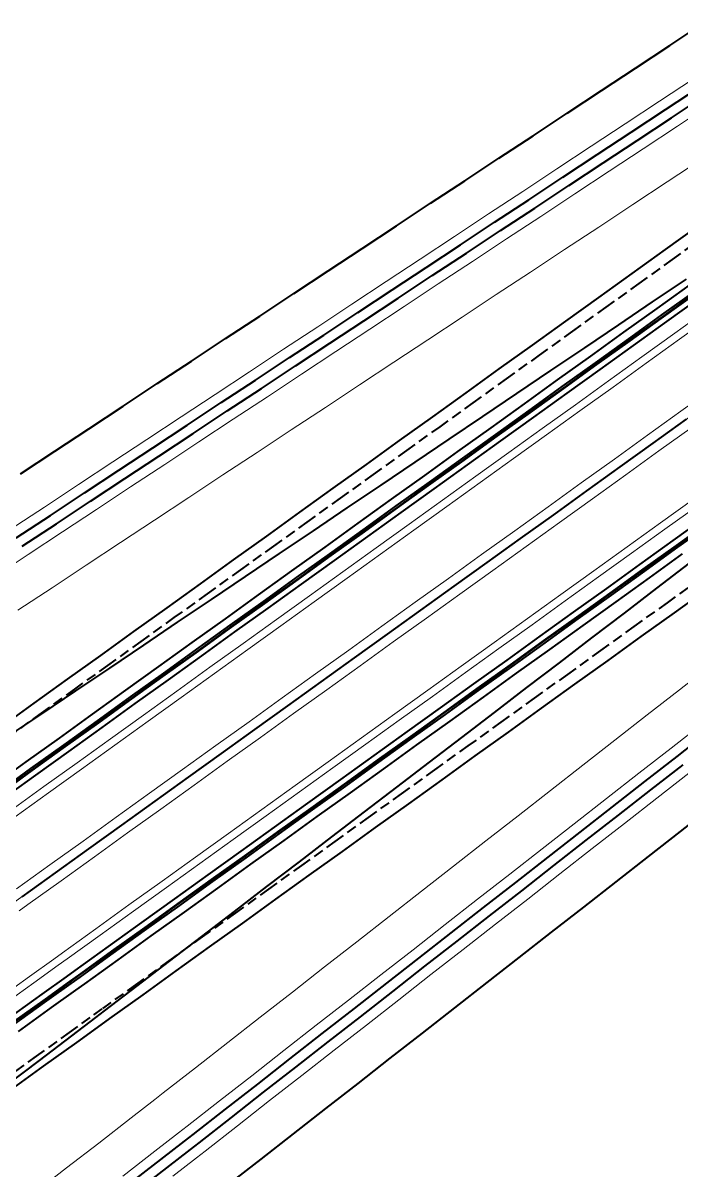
# Model space of a CAD drawing. Header units: feet. Extents: x 85617 to 85865, y 436878 to 437298.
# Drawn here: x 85776.9 to 85809.1, y 437215.5 to 437271.6 of the extents above; entities that cross this region are included whole.
import ezdxf

# ---------------------------------------------------------------- set-up
doc = ezdxf.new("R2010")
doc.units = ezdxf.units.FT
doc.header["$MEASUREMENT"] = 0
for name, pattern in [('( Dashed )', [0.75, 0.5, -0.25]), ('AM-AS', [16, 10, -2, 2, -2]), ('BV-GELEIDERAIL', [16, 10, -3, -3]), ('VW-3-3_STREEP15-N', [6, 3, -3]), ('VW-DOORGETROKKEN_015-N', [0])]:
    doc.linetypes.add(name, pattern=pattern)
for name, color, linetype, lineweight in [('N-WE-AM-AS-G', 10, 'AM-AS', 13), ('N-WE-BV-GELEIDECONSTRUCTIE_ACHTERZIJDE-G', 210, 'Continuous', 40), ('N-WE-BV-GELEIDECONSTRUCTIE_GELEIDERAIL-G', 210, 'BV-GELEIDERAIL', 40), ('N-WE-BV-GELEIDECONSTRUCTIE_UITBUIGING-G', 30, '( Dashed )', 40), ('N-WE-BV-GELEIDECONSTRUCTIE_VOORZIJDE-G', 210, 'Continuous', 40), ('N-WE-GW-BERM-G', 90, 'Continuous', 40), ('N-WE-GW-GRONDWERKLIJN_TEEN-G', 90, 'Continuous', 0), ('N-WE-GW-WATERGANG_BODEM-G', 90, 'Continuous', 40), ('N-WE-GW-WATERGANG_INSTEEK-G', 90, 'Continuous', 40), ('N-WE-GW-WATERGANG_WATERLIJN_WINTERPEIL-G', 7, 'Continuous', 0), ('N-WE-GW-ZANDLIJN-G', 20, 'Continuous', 40), ('N-WE-VH-KANTVERHARDING-G', 7, 'Continuous', 0), ('N-WE-VH-VERHARDING_KNIKLIJN-G', 251, 'Continuous', 40), ('N-WE-VW-MARKERING_LANGS_STREEP_33_015-G', 7, 'VW-3-3_STREEP15-N', 0), ('N-WE-VW-MARKERING_LANGS_STREEP_DOORGETROKKEN_015-G', 7, 'VW-DOORGETROKKEN_015-N', 0)]:
    doc.layers.add(name, color=color, linetype=linetype, lineweight=lineweight)

msp = doc.modelspace()

# ---------------------------------------------------------------- linework, layer by layer
at = {"layer": 'N-WE-AM-AS-G'}
msp.add_polyline3d([(85776.503, 437228.61, 2.549), (85778.533, 437230.07, 2.5), (85780.563, 437231.529, 2.45), (85782.593, 437232.988, 2.4), (85784.623, 437234.447, 2.35), (85786.653, 437235.907, 2.3), (85788.682, 437237.366, 2.25), (85790.712, 437238.825, 2.2), (85792.742, 437240.284, 2.15), (85794.772, 437241.743, 2.1), (85796.802, 437243.203, 2.05), (85798.832, 437244.662, 2), (85800.862, 437246.121, 1.95), (85802.892, 437247.58, 1.9), (85804.922, 437249.04, 1.85), (85806.952, 437250.499, 1.8), (85808.982, 437251.958, 1.75), (85811.012, 437253.417, 1.7)], dxfattribs=at)
at = {"layer": 'N-WE-BV-GELEIDECONSTRUCTIE_ACHTERZIJDE-G'}
for points in [[(85775.475, 437234.324, 2.304), (85777.099, 437235.491, 2.264), (85778.723, 437236.659, 2.224), (85780.347, 437237.826, 2.184), (85781.97, 437238.993, 2.144), (85783.594, 437240.161, 2.104), (85785.218, 437241.328, 2.064), (85786.842, 437242.495, 2.024), (85788.466, 437243.663, 1.984), (85790.09, 437244.83, 1.944), (85791.714, 437245.998, 1.904), (85793.338, 437247.165, 1.864), (85794.962, 437248.332, 1.824), (85796.586, 437249.5, 1.784), (85798.21, 437250.667, 1.744), (85799.834, 437251.834, 1.704), (85801.458, 437253.002, 1.664), (85803.082, 437254.169, 1.624), (85804.706, 437255.337, 1.584), (85806.33, 437256.504, 1.544), (85807.954, 437257.671, 1.504), (85809.578, 437258.839, 1.464)], [(85775.475, 437234.324, 3.094), (85777.099, 437235.491, 3.054), (85778.723, 437236.659, 3.014), (85780.347, 437237.826, 2.974), (85781.97, 437238.993, 2.934), (85783.594, 437240.161, 2.894), (85785.218, 437241.328, 2.854), (85786.842, 437242.495, 2.814), (85788.466, 437243.663, 2.774), (85790.09, 437244.83, 2.734), (85791.714, 437245.998, 2.694), (85793.338, 437247.165, 2.654), (85794.962, 437248.332, 2.614), (85796.586, 437249.5, 2.574), (85798.21, 437250.667, 2.534), (85799.834, 437251.834, 2.494), (85801.458, 437253.002, 2.454), (85803.082, 437254.169, 2.414), (85804.706, 437255.337, 2.374), (85806.33, 437256.504, 2.334), (85807.954, 437257.671, 2.294), (85809.578, 437258.839, 2.254)], [(85776.722, 437222.315, 2.417), (85778.343, 437223.481, 2.381), (85779.534, 437224.337, 2.353), (85779.967, 437224.648, 2.343), (85781.591, 437225.816, 2.304), (85781.591, 437225.816, 2.304), (85783.215, 437226.983, 2.264), (85784.839, 437228.15, 2.224), (85786.463, 437229.318, 2.184), (85788.087, 437230.485, 2.144), (85789.711, 437231.652, 2.104), (85791.335, 437232.82, 2.064), (85792.958, 437233.987, 2.024), (85794.582, 437235.155, 1.984), (85796.206, 437236.322, 1.944), (85797.83, 437237.489, 1.904), (85799.454, 437238.657, 1.864), (85801.078, 437239.824, 1.824), (85802.702, 437240.991, 1.784), (85804.326, 437242.159, 1.744), (85805.95, 437243.326, 1.704), (85807.574, 437244.494, 1.664), (85809.198, 437245.661, 1.624)], [(85776.722, 437222.315, 3.207), (85778.343, 437223.481, 3.171), (85779.534, 437224.337, 3.143), (85779.967, 437224.648, 3.133), (85781.591, 437225.816, 3.094), (85781.591, 437225.816, 3.094), (85783.215, 437226.983, 3.054), (85784.839, 437228.15, 3.014), (85786.463, 437229.318, 2.974), (85788.087, 437230.485, 2.934), (85789.711, 437231.652, 2.894), (85791.335, 437232.82, 2.854), (85792.958, 437233.987, 2.814), (85794.582, 437235.155, 2.774), (85796.206, 437236.322, 2.734), (85797.83, 437237.489, 2.694), (85799.454, 437238.657, 2.654), (85801.078, 437239.824, 2.614), (85802.702, 437240.991, 2.574), (85804.326, 437242.159, 2.534), (85805.95, 437243.326, 2.494), (85807.574, 437244.494, 2.454), (85809.198, 437245.661, 2.414)]]:
    msp.add_polyline3d(points, dxfattribs=at)
at = {"layer": 'N-WE-BV-GELEIDECONSTRUCTIE_GELEIDERAIL-G'}
for points in [[(85775.708, 437233.999, 2.324), (85777.332, 437235.166, 2.284), (85778.956, 437236.334, 2.244), (85780.58, 437237.501, 2.204), (85782.204, 437238.669, 2.164), (85783.828, 437239.836, 2.124), (85785.452, 437241.003, 2.084), (85787.076, 437242.171, 2.044), (85788.7, 437243.338, 2.004), (85790.324, 437244.505, 1.964), (85791.948, 437245.673, 1.924), (85793.572, 437246.84, 1.884), (85795.196, 437248.008, 1.844), (85796.82, 437249.175, 1.804), (85798.443, 437250.342, 1.764), (85800.067, 437251.51, 1.724), (85801.691, 437252.677, 1.684), (85803.315, 437253.844, 1.644), (85804.939, 437255.012, 1.604), (85806.563, 437256.179, 1.564), (85808.187, 437257.347, 1.524), (85809.811, 437258.514, 1.484)], [(85776.488, 437222.639, 2.437), (85778.11, 437223.806, 2.401), (85779.301, 437224.662, 2.373), (85779.733, 437224.973, 2.363), (85781.357, 437226.14, 2.324), (85781.357, 437226.14, 2.324), (85782.981, 437227.308, 2.284), (85784.605, 437228.475, 2.244), (85786.229, 437229.642, 2.204), (85787.853, 437230.81, 2.164), (85789.477, 437231.977, 2.124), (85791.101, 437233.145, 2.084), (85792.725, 437234.312, 2.044), (85794.349, 437235.479, 2.004), (85795.973, 437236.647, 1.964), (85797.597, 437237.814, 1.924), (85799.221, 437238.981, 1.884), (85800.845, 437240.149, 1.844), (85802.469, 437241.316, 1.804), (85804.093, 437242.484, 1.764), (85805.717, 437243.651, 1.724), (85807.341, 437244.818, 1.684), (85808.965, 437245.986, 1.644), (85810.589, 437247.153, 1.604)]]:
    msp.add_polyline3d(points, dxfattribs=at)
at = {"layer": 'N-WE-BV-GELEIDECONSTRUCTIE_UITBUIGING-G'}
for points in [[(85776.223, 437236.709, 2.189), (85777.847, 437237.877, 2.149), (85779.471, 437239.044, 2.109), (85781.095, 437240.211, 2.069), (85782.719, 437241.379, 2.029), (85784.343, 437242.546, 1.989), (85785.967, 437243.713, 1.949), (85787.591, 437244.881, 1.909), (85789.215, 437246.048, 1.869), (85790.839, 437247.216, 1.829), (85792.463, 437248.383, 1.789), (85794.087, 437249.55, 1.749), (85795.711, 437250.718, 1.709), (85797.334, 437251.885, 1.669), (85798.958, 437253.052, 1.629), (85800.582, 437254.22, 1.589), (85802.206, 437255.387, 1.549), (85803.83, 437256.555, 1.509), (85805.454, 437257.722, 1.469), (85807.078, 437258.889, 1.429), (85808.702, 437260.057, 1.389), (85810.326, 437261.224, 1.349)], [(85775.98, 437219.932, 2.376), (85777.598, 437221.097, 2.342), (85779.219, 437222.263, 2.306), (85780.41, 437223.119, 2.278), (85780.842, 437223.43, 2.268), (85782.466, 437224.598, 2.229), (85782.466, 437224.598, 2.229), (85784.09, 437225.765, 2.189), (85785.714, 437226.932, 2.149), (85787.338, 437228.1, 2.109), (85788.962, 437229.267, 2.069), (85790.586, 437230.434, 2.029), (85792.21, 437231.602, 1.989), (85793.834, 437232.769, 1.949), (85795.458, 437233.937, 1.909), (85797.082, 437235.104, 1.869), (85798.706, 437236.271, 1.829), (85800.33, 437237.439, 1.789), (85801.954, 437238.606, 1.749), (85803.578, 437239.773, 1.709), (85805.202, 437240.941, 1.669), (85806.826, 437242.108, 1.629), (85808.45, 437243.276, 1.589), (85810.074, 437244.443, 1.549)]]:
    msp.add_polyline3d(points, dxfattribs=at)
at = {"layer": 'N-WE-BV-GELEIDECONSTRUCTIE_VOORZIJDE-G'}
for points in [[(85775.942, 437233.674, 2.344), (85777.566, 437234.842, 2.304), (85779.19, 437236.009, 2.264), (85780.813, 437237.176, 2.224), (85782.437, 437238.344, 2.184), (85784.061, 437239.511, 2.144), (85785.685, 437240.678, 2.104), (85787.309, 437241.846, 2.064), (85788.933, 437243.013, 2.024), (85790.557, 437244.181, 1.984), (85792.181, 437245.348, 1.944), (85793.805, 437246.515, 1.904), (85795.429, 437247.683, 1.864), (85797.053, 437248.85, 1.824), (85798.677, 437250.018, 1.784), (85800.301, 437251.185, 1.744), (85801.925, 437252.352, 1.704), (85803.549, 437253.52, 1.664), (85805.173, 437254.687, 1.624), (85806.797, 437255.854, 1.584), (85808.421, 437257.022, 1.544), (85810.045, 437258.189, 1.504)], [(85775.942, 437233.674, 3.094), (85777.566, 437234.842, 3.054), (85779.19, 437236.009, 3.014), (85780.813, 437237.176, 2.974), (85782.437, 437238.344, 2.934), (85784.061, 437239.511, 2.894), (85785.685, 437240.678, 2.854), (85787.309, 437241.846, 2.814), (85788.933, 437243.013, 2.774), (85790.557, 437244.181, 2.734), (85792.181, 437245.348, 2.694), (85793.805, 437246.515, 2.654), (85795.429, 437247.683, 2.614), (85797.053, 437248.85, 2.574), (85798.677, 437250.018, 2.534), (85800.301, 437251.185, 2.494), (85801.925, 437252.352, 2.454), (85803.549, 437253.52, 2.414), (85805.173, 437254.687, 2.374), (85806.797, 437255.854, 2.334), (85808.421, 437257.022, 2.294), (85810.045, 437258.189, 2.254)], [(85776.255, 437222.964, 2.457), (85777.876, 437224.131, 2.421), (85779.067, 437224.987, 2.393), (85779.5, 437225.298, 2.383), (85781.124, 437226.465, 2.344), (85781.124, 437226.465, 2.344), (85782.748, 437227.632, 2.304), (85784.372, 437228.8, 2.264), (85785.996, 437229.967, 2.224), (85787.62, 437231.135, 2.184), (85789.244, 437232.302, 2.144), (85790.868, 437233.469, 2.104), (85792.492, 437234.637, 2.064), (85794.115, 437235.804, 2.024), (85795.739, 437236.972, 1.984), (85797.363, 437238.139, 1.944), (85798.987, 437239.306, 1.904), (85800.611, 437240.474, 1.864), (85802.235, 437241.641, 1.824), (85803.859, 437242.808, 1.784), (85805.483, 437243.976, 1.744), (85807.107, 437245.143, 1.704), (85808.731, 437246.311, 1.664), (85810.355, 437247.478, 1.624)], [(85776.255, 437222.964, 3.207), (85777.876, 437224.131, 3.171), (85779.067, 437224.987, 3.143), (85779.5, 437225.298, 3.133), (85781.124, 437226.465, 3.094), (85781.124, 437226.465, 3.094), (85782.748, 437227.632, 3.054), (85784.372, 437228.8, 3.014), (85785.996, 437229.967, 2.974), (85787.62, 437231.135, 2.934), (85789.244, 437232.302, 2.894), (85790.868, 437233.469, 2.854), (85792.492, 437234.637, 2.814), (85794.115, 437235.804, 2.774), (85795.739, 437236.972, 2.734), (85797.363, 437238.139, 2.694), (85798.987, 437239.306, 2.654), (85800.611, 437240.474, 2.614), (85802.235, 437241.641, 2.574), (85803.859, 437242.808, 2.534), (85805.483, 437243.976, 2.494), (85807.107, 437245.143, 2.454), (85808.731, 437246.311, 2.414), (85810.355, 437247.478, 2.374)]]:
    msp.add_polyline3d(points, dxfattribs=at)
at = {"layer": 'N-WE-GW-BERM-G'}
for points in [[(85775.873, 437237.196, 2.159), (85777.497, 437238.364, 2.119), (85779.121, 437239.531, 2.079), (85780.745, 437240.698, 2.039), (85782.369, 437241.866, 1.999), (85783.993, 437243.033, 1.959), (85785.617, 437244.201, 1.919), (85787.241, 437245.368, 1.879), (85788.865, 437246.535, 1.839), (85790.488, 437247.703, 1.799), (85792.112, 437248.87, 1.759), (85793.736, 437250.037, 1.719), (85795.36, 437251.205, 1.679), (85796.984, 437252.372, 1.639), (85798.608, 437253.54, 1.599), (85800.232, 437254.707, 1.559), (85801.856, 437255.874, 1.519), (85803.48, 437257.042, 1.479), (85805.104, 437258.209, 1.439), (85806.728, 437259.377, 1.399), (85808.352, 437260.544, 1.359), (85809.976, 437261.711, 1.319)], [(85776.331, 437219.445, 2.346), (85777.949, 437220.61, 2.312), (85779.569, 437221.776, 2.276), (85780.76, 437222.632, 2.248), (85781.193, 437222.943, 2.238), (85782.817, 437224.11, 2.199), (85782.817, 437224.11, 2.199), (85784.441, 437225.278, 2.159), (85786.064, 437226.445, 2.119), (85787.688, 437227.613, 2.079), (85789.312, 437228.78, 2.039), (85790.936, 437229.947, 1.999), (85792.56, 437231.115, 1.959), (85794.184, 437232.282, 1.919), (85795.808, 437233.449, 1.879), (85797.432, 437234.617, 1.839), (85799.056, 437235.784, 1.799), (85800.68, 437236.952, 1.759), (85802.304, 437238.119, 1.719), (85803.928, 437239.286, 1.679), (85805.552, 437240.454, 1.639), (85807.176, 437241.621, 1.599), (85808.8, 437242.788, 1.559), (85810.424, 437243.956, 1.519)]]:
    msp.add_polyline3d(points, dxfattribs=at)
at = {"layer": 'N-WE-GW-GRONDWERKLIJN_TEEN-G'}
for points in [[(85776.694, 437242.907, 0), (85778.364, 437244.01, 0), (85780.035, 437245.112, 0), (85781.706, 437246.215, 0), (85783.376, 437247.317, 0), (85785.047, 437248.419, 0), (85786.718, 437249.522, 0), (85788.388, 437250.624, 0), (85790.059, 437251.727, 0), (85791.73, 437252.829, 0), (85793.4, 437253.931, 0), (85795.071, 437255.034, 0), (85796.742, 437256.136, 0), (85798.412, 437257.239, 0), (85800.083, 437258.341, 0), (85801.754, 437259.444, 0), (85803.424, 437260.546, 0), (85805.095, 437261.648, 0), (85806.765, 437262.751, 0), (85808.436, 437263.853, 0), (85810.107, 437264.956, 0)], [(85777.505, 437214.424, 0), (85779.076, 437215.639, 0), (85780.65, 437216.858, 0), (85782.226, 437218.081, 0), (85783.385, 437218.981, 0), (85783.805, 437219.308, 0), (85785.384, 437220.539, 0), (85785.384, 437220.539, 0), (85786.961, 437221.772, 0), (85788.538, 437223.004, 0), (85790.115, 437224.236, 0), (85791.693, 437225.469, 0), (85793.27, 437226.701, 0), (85794.847, 437227.933, 0), (85796.424, 437229.166, 0), (85798.002, 437230.398, 0), (85799.579, 437231.63, 0), (85801.156, 437232.863, 0), (85802.733, 437234.095, 0), (85804.311, 437235.327, 0), (85805.888, 437236.56, 0), (85807.465, 437237.792, 0), (85809.043, 437239.024, 0), (85810.62, 437240.257, 0)]]:
    msp.add_polyline3d(points, dxfattribs=at)
at = {"layer": 'N-WE-GW-WATERGANG_BODEM-G'}
for points in [[(85776.613, 437246.446, -1.25), (85778.284, 437247.548, -1.25), (85779.955, 437248.65, -1.25), (85781.625, 437249.753, -1.25), (85783.296, 437250.855, -1.25), (85784.967, 437251.958, -1.25), (85786.637, 437253.06, -1.25), (85788.308, 437254.163, -1.25), (85789.979, 437255.265, -1.25), (85791.649, 437256.367, -1.25), (85793.32, 437257.47, -1.25), (85794.991, 437258.572, -1.25), (85796.661, 437259.675, -1.25), (85798.332, 437260.777, -1.25), (85800.002, 437261.88, -1.25), (85801.673, 437262.982, -1.25), (85803.344, 437264.084, -1.25), (85805.014, 437265.187, -1.25), (85806.685, 437266.289, -1.25), (85808.356, 437267.392, -1.25), (85810.026, 437268.494, -1.25)], [(85776.905, 437246.04, -1.25), (85778.576, 437247.142, -1.25), (85780.247, 437248.244, -1.25), (85781.917, 437249.347, -1.25), (85783.588, 437250.449, -1.25), (85785.258, 437251.552, -1.25), (85786.929, 437252.654, -1.25), (85788.6, 437253.757, -1.25), (85790.27, 437254.859, -1.25), (85791.941, 437255.961, -1.25), (85793.612, 437257.064, -1.25), (85795.282, 437258.166, -1.25), (85796.953, 437259.269, -1.25), (85798.624, 437260.371, -1.25), (85800.294, 437261.474, -1.25), (85801.965, 437262.576, -1.25), (85803.636, 437263.678, -1.25), (85805.306, 437264.781, -1.25), (85806.977, 437265.883, -1.25), (85808.648, 437266.986, -1.25), (85810.318, 437268.088, -1.25)], [(85782.11, 437214.829, -1.25), (85783.686, 437216.051, -1.25), (85784.844, 437216.951, -1.25), (85785.265, 437217.278, -1.25), (85786.843, 437218.509, -1.25), (85786.843, 437218.509, -1.25), (85788.42, 437219.742, -1.25), (85789.997, 437220.974, -1.25), (85791.575, 437222.206, -1.25), (85793.152, 437223.439, -1.25), (85794.729, 437224.671, -1.25), (85796.306, 437225.903, -1.25), (85797.884, 437227.136, -1.25), (85799.461, 437228.368, -1.25), (85801.038, 437229.6, -1.25), (85802.615, 437230.833, -1.25), (85804.193, 437232.065, -1.25), (85805.77, 437233.297, -1.25), (85807.347, 437234.53, -1.25), (85808.924, 437235.762, -1.25), (85810.502, 437236.994, -1.25)], [(85782.402, 437214.423, -1.25), (85783.978, 437215.645, -1.25), (85785.136, 437216.545, -1.25), (85785.557, 437216.872, -1.25), (85787.135, 437218.103, -1.25), (85787.135, 437218.103, -1.25), (85788.712, 437219.336, -1.25), (85790.289, 437220.568, -1.25), (85791.866, 437221.8, -1.25), (85793.444, 437223.033, -1.25), (85795.021, 437224.265, -1.25), (85796.598, 437225.497, -1.25), (85798.176, 437226.73, -1.25), (85799.753, 437227.962, -1.25), (85801.33, 437229.194, -1.25), (85802.907, 437230.427, -1.25), (85804.485, 437231.659, -1.25), (85806.062, 437232.891, -1.25), (85807.639, 437234.124, -1.25), (85809.216, 437235.356, -1.25)]]:
    msp.add_polyline3d(points, dxfattribs=at)
at = {"layer": 'N-WE-GW-WATERGANG_INSTEEK-G'}
for points in [[(85776.825, 437249.578, 0), (85778.495, 437250.68, 0), (85780.166, 437251.783, 0), (85781.837, 437252.885, 0), (85783.507, 437253.988, 0), (85785.178, 437255.09, 0), (85786.849, 437256.193, 0), (85788.519, 437257.295, 0), (85790.19, 437258.397, 0), (85791.861, 437259.5, 0), (85793.531, 437260.602, 0), (85795.202, 437261.705, 0), (85796.873, 437262.807, 0), (85798.543, 437263.909, 0), (85800.214, 437265.012, 0), (85801.885, 437266.114, 0), (85803.555, 437267.217, 0), (85805.226, 437268.319, 0), (85806.896, 437269.422, 0), (85808.567, 437270.524, 0), (85810.238, 437271.626, 0)], [(85787.016, 437214.842, 0), (85788.594, 437216.073, 0), (85788.594, 437216.073, 0), (85790.171, 437217.306, 0), (85791.748, 437218.538, 0), (85793.326, 437219.77, 0), (85794.903, 437221.003, 0), (85796.48, 437222.235, 0), (85798.057, 437223.467, 0), (85799.635, 437224.7, 0), (85801.212, 437225.932, 0), (85802.789, 437227.164, 0), (85804.367, 437228.397, 0), (85805.944, 437229.629, 0), (85807.521, 437230.861, 0), (85809.098, 437232.094, 0), (85810.676, 437233.326, 0)]]:
    msp.add_polyline3d(points, dxfattribs=at)
at = {"layer": 'N-WE-GW-WATERGANG_WATERLIJN_WINTERPEIL-G'}
for points in [[(85776.322, 437246.852, -1), (85777.992, 437247.954, -1), (85779.663, 437249.056, -1), (85781.333, 437250.159, -1), (85783.004, 437251.261, -1), (85784.675, 437252.364, -1), (85786.345, 437253.466, -1), (85788.016, 437254.569, -1), (85789.687, 437255.671, -1), (85791.357, 437256.773, -1), (85793.028, 437257.876, -1), (85794.699, 437258.978, -1), (85796.369, 437260.081, -1), (85798.04, 437261.183, -1), (85799.711, 437262.286, -1), (85801.381, 437263.388, -1), (85803.052, 437264.49, -1), (85804.723, 437265.593, -1), (85806.393, 437266.695, -1), (85808.064, 437267.798, -1), (85809.735, 437268.9, -1)], [(85775.526, 437244.531, -1), (85777.197, 437245.634, -1), (85778.868, 437246.736, -1), (85780.538, 437247.839, -1), (85782.209, 437248.941, -1), (85783.88, 437250.043, -1), (85785.55, 437251.146, -1), (85787.221, 437252.248, -1), (85788.892, 437253.351, -1), (85790.562, 437254.453, -1), (85792.233, 437255.555, -1), (85793.904, 437256.658, -1), (85795.574, 437257.76, -1), (85797.245, 437258.863, -1), (85798.915, 437259.965, -1), (85800.586, 437261.068, -1), (85802.257, 437262.17, -1), (85803.927, 437263.272, -1), (85805.598, 437264.375, -1), (85807.269, 437265.477, -1), (85808.939, 437266.58, -1), (85810.61, 437267.682, -1)], [(85781.818, 437215.234, -1), (85783.394, 437216.457, -1), (85784.552, 437217.357, -1), (85784.973, 437217.684, -1), (85786.551, 437218.915, -1), (85786.551, 437218.915, -1), (85788.128, 437220.148, -1), (85789.706, 437221.38, -1), (85791.283, 437222.612, -1), (85792.86, 437223.845, -1), (85794.437, 437225.077, -1), (85796.015, 437226.309, -1), (85797.592, 437227.542, -1), (85799.169, 437228.774, -1), (85800.746, 437230.006, -1), (85802.324, 437231.239, -1), (85803.901, 437232.471, -1), (85805.478, 437233.703, -1), (85807.055, 437234.936, -1), (85808.633, 437236.168, -1), (85810.21, 437237.4, -1)], [(85784.27, 437215.239, -1), (85785.428, 437216.139, -1), (85785.848, 437216.466, -1), (85787.427, 437217.697, -1), (85787.427, 437217.697, -1), (85789.004, 437218.93, -1), (85790.581, 437220.162, -1), (85792.158, 437221.394, -1), (85793.736, 437222.627, -1), (85795.313, 437223.859, -1), (85796.89, 437225.091, -1), (85798.467, 437226.324, -1), (85800.045, 437227.556, -1), (85801.622, 437228.788, -1), (85803.199, 437230.021, -1), (85804.776, 437231.253, -1), (85806.354, 437232.485, -1), (85807.931, 437233.718, -1), (85809.508, 437234.95, -1)]]:
    msp.add_polyline3d(points, dxfattribs=at)
at = {"layer": 'N-WE-GW-ZANDLIJN-G'}
for points in [[(85776.21, 437236.727, 0), (85777.869, 437237.846, 0), (85779.528, 437238.964, 0), (85781.187, 437240.083, 0), (85782.846, 437241.202, 0), (85784.505, 437242.32, 0), (85786.164, 437243.439, 0), (85787.823, 437244.558, 0), (85789.482, 437245.676, 0), (85791.141, 437246.795, 0), (85792.8, 437247.914, 0), (85794.459, 437249.032, 0), (85796.118, 437250.151, 0), (85797.777, 437251.27, 0), (85799.436, 437252.388, 0), (85801.095, 437253.507, 0), (85802.754, 437254.626, 0), (85804.413, 437255.744, 0), (85806.072, 437256.863, 0), (85807.731, 437257.982, 0), (85809.39, 437259.1, 0)], [(85776.21, 437236.727, 0), (85777.869, 437237.846, 0), (85779.528, 437238.964, 0), (85781.187, 437240.083, 0), (85782.846, 437241.202, 0), (85784.505, 437242.32, 0), (85786.164, 437243.439, 0), (85787.823, 437244.558, 0), (85789.482, 437245.676, 0), (85791.141, 437246.795, 0), (85792.8, 437247.914, 0), (85794.459, 437249.032, 0), (85796.118, 437250.151, 0), (85797.777, 437251.27, 0), (85799.436, 437252.388, 0), (85801.095, 437253.507, 0), (85802.754, 437254.626, 0), (85804.413, 437255.744, 0), (85806.072, 437256.863, 0), (85807.731, 437257.982, 0), (85809.39, 437259.1, 0)], [(85775.76, 437233.927, 1.381), (85777.384, 437235.094, 1.341), (85779.008, 437236.261, 1.301), (85780.632, 437237.429, 1.261), (85782.256, 437238.596, 1.221), (85783.88, 437239.763, 1.181), (85785.504, 437240.931, 1.141), (85787.128, 437242.098, 1.101), (85788.752, 437243.266, 1.061), (85790.376, 437244.433, 1.021), (85792, 437245.6, 0.981), (85793.624, 437246.768, 0.941), (85795.248, 437247.935, 0.901), (85796.872, 437249.102, 0.861), (85798.496, 437250.27, 0.821), (85800.12, 437251.437, 0.781), (85801.743, 437252.605, 0.741), (85803.367, 437253.772, 0.701), (85804.991, 437254.939, 0.661), (85806.615, 437256.107, 0.621), (85808.239, 437257.274, 0.581), (85809.863, 437258.441, 0.541)], [(85775.76, 437233.927, 1.381), (85777.384, 437235.094, 1.341), (85779.008, 437236.261, 1.301), (85780.632, 437237.429, 1.261), (85782.256, 437238.596, 1.221), (85783.88, 437239.763, 1.181), (85785.504, 437240.931, 1.141), (85787.128, 437242.098, 1.101), (85788.752, 437243.266, 1.061), (85790.376, 437244.433, 1.021), (85792, 437245.6, 0.981), (85793.624, 437246.768, 0.941), (85795.248, 437247.935, 0.901), (85796.872, 437249.102, 0.861), (85798.496, 437250.27, 0.821), (85800.12, 437251.437, 0.781), (85801.743, 437252.605, 0.741), (85803.367, 437253.772, 0.701), (85804.991, 437254.939, 0.661), (85806.615, 437256.107, 0.621), (85808.239, 437257.274, 0.581), (85809.863, 437258.441, 0.541)], [(85775.775, 437233.906, 1.382), (85777.399, 437235.073, 1.342), (85779.023, 437236.241, 1.302), (85780.647, 437237.408, 1.262), (85782.271, 437238.576, 1.222), (85783.895, 437239.743, 1.182), (85785.519, 437240.91, 1.142), (85787.143, 437242.078, 1.102), (85788.767, 437243.245, 1.062), (85790.391, 437244.412, 1.022), (85792.015, 437245.58, 0.982), (85793.638, 437246.747, 0.942), (85795.262, 437247.915, 0.902), (85796.886, 437249.082, 0.862), (85798.51, 437250.249, 0.822), (85800.134, 437251.417, 0.782), (85801.758, 437252.584, 0.742), (85803.382, 437253.751, 0.702), (85805.006, 437254.919, 0.662), (85806.63, 437256.086, 0.622), (85808.254, 437257.254, 0.582), (85809.878, 437258.421, 0.542)], [(85775.775, 437233.906, 1.382), (85777.399, 437235.073, 1.342), (85779.023, 437236.241, 1.302), (85780.647, 437237.408, 1.262), (85782.271, 437238.576, 1.222), (85783.895, 437239.743, 1.182), (85785.519, 437240.91, 1.142), (85787.143, 437242.078, 1.102), (85788.767, 437243.245, 1.062), (85790.391, 437244.412, 1.022), (85792.015, 437245.58, 0.982), (85793.638, 437246.747, 0.942), (85795.262, 437247.915, 0.902), (85796.886, 437249.082, 0.862), (85798.51, 437250.249, 0.822), (85800.134, 437251.417, 0.782), (85801.758, 437252.584, 0.742), (85803.382, 437253.751, 0.702), (85805.006, 437254.919, 0.662), (85806.63, 437256.086, 0.622), (85808.254, 437257.254, 0.582), (85809.878, 437258.421, 0.542)], [(85776.909, 437228.902, 1.539), (85778.533, 437230.07, 1.5), (85778.533, 437230.07, 1.5), (85780.157, 437231.237, 1.46), (85781.781, 437232.404, 1.42), (85783.405, 437233.572, 1.38), (85785.029, 437234.739, 1.34), (85786.653, 437235.907, 1.3), (85788.276, 437237.074, 1.26), (85789.9, 437238.241, 1.22), (85791.524, 437239.409, 1.18), (85793.148, 437240.576, 1.14), (85794.772, 437241.743, 1.1), (85796.396, 437242.911, 1.06), (85798.02, 437244.078, 1.02), (85799.644, 437245.246, 0.98), (85801.268, 437246.413, 0.94), (85802.892, 437247.58, 0.9), (85804.516, 437248.748, 0.86), (85806.14, 437249.915, 0.82), (85807.764, 437251.082, 0.78), (85809.388, 437252.25, 0.74)], [(85776.909, 437228.902, 1.539), (85778.533, 437230.07, 1.5), (85778.533, 437230.07, 1.5), (85780.157, 437231.237, 1.46), (85781.781, 437232.404, 1.42), (85783.405, 437233.572, 1.38), (85785.029, 437234.739, 1.34), (85786.653, 437235.907, 1.3), (85788.276, 437237.074, 1.26), (85789.9, 437238.241, 1.22), (85791.524, 437239.409, 1.18), (85793.148, 437240.576, 1.14), (85794.772, 437241.743, 1.1), (85796.396, 437242.911, 1.06), (85798.02, 437244.078, 1.02), (85799.644, 437245.246, 0.98), (85801.268, 437246.413, 0.94), (85802.892, 437247.58, 0.9), (85804.516, 437248.748, 0.86), (85806.14, 437249.915, 0.82), (85807.764, 437251.082, 0.78), (85809.388, 437252.25, 0.74)], [(85776.421, 437222.732, 1.494), (85778.043, 437223.899, 1.458), (85779.234, 437224.755, 1.431), (85779.667, 437225.066, 1.421), (85781.29, 437226.233, 1.382), (85781.291, 437226.233, 1.382), (85782.914, 437227.401, 1.342), (85784.538, 437228.568, 1.302), (85786.162, 437229.735, 1.262), (85787.786, 437230.903, 1.222), (85789.41, 437232.07, 1.182), (85791.034, 437233.238, 1.142), (85792.658, 437234.405, 1.102), (85794.282, 437235.572, 1.062), (85795.906, 437236.74, 1.022), (85797.53, 437237.907, 0.982), (85799.154, 437239.074, 0.942), (85800.778, 437240.242, 0.902), (85802.402, 437241.409, 0.862), (85804.026, 437242.577, 0.822), (85805.65, 437243.744, 0.782), (85807.274, 437244.911, 0.742), (85808.898, 437246.079, 0.702), (85810.522, 437247.246, 0.662)], [(85776.421, 437222.732, 1.494), (85778.043, 437223.899, 1.458), (85779.234, 437224.755, 1.431), (85779.667, 437225.066, 1.421), (85781.29, 437226.233, 1.382), (85781.291, 437226.233, 1.382), (85782.914, 437227.401, 1.342), (85784.538, 437228.568, 1.302), (85786.162, 437229.735, 1.262), (85787.786, 437230.903, 1.222), (85789.41, 437232.07, 1.182), (85791.034, 437233.238, 1.142), (85792.658, 437234.405, 1.102), (85794.282, 437235.572, 1.062), (85795.906, 437236.74, 1.022), (85797.53, 437237.907, 0.982), (85799.154, 437239.074, 0.942), (85800.778, 437240.242, 0.902), (85802.402, 437241.409, 0.862), (85804.026, 437242.577, 0.822), (85805.65, 437243.744, 0.782), (85807.274, 437244.911, 0.742), (85808.898, 437246.079, 0.702), (85810.522, 437247.246, 0.662)], [(85776.436, 437222.712, 1.494), (85778.058, 437223.878, 1.458), (85779.249, 437224.734, 1.43), (85779.681, 437225.045, 1.42), (85781.305, 437226.213, 1.381), (85781.305, 437226.213, 1.381), (85782.929, 437227.38, 1.341), (85784.553, 437228.548, 1.301), (85786.177, 437229.715, 1.261), (85787.801, 437230.882, 1.221), (85789.425, 437232.05, 1.181), (85791.049, 437233.217, 1.141), (85792.673, 437234.384, 1.101), (85794.297, 437235.552, 1.061), (85795.921, 437236.719, 1.021), (85797.545, 437237.887, 0.981), (85799.169, 437239.054, 0.941), (85800.793, 437240.221, 0.901), (85802.417, 437241.389, 0.861), (85804.041, 437242.556, 0.821), (85805.665, 437243.723, 0.781), (85807.289, 437244.891, 0.741), (85808.912, 437246.058, 0.701), (85810.536, 437247.226, 0.661)], [(85776.436, 437222.712, 1.494), (85778.058, 437223.878, 1.458), (85779.249, 437224.734, 1.43), (85779.681, 437225.045, 1.42), (85781.305, 437226.213, 1.381), (85781.305, 437226.213, 1.381), (85782.929, 437227.38, 1.341), (85784.553, 437228.548, 1.301), (85786.177, 437229.715, 1.261), (85787.801, 437230.882, 1.221), (85789.425, 437232.05, 1.181), (85791.049, 437233.217, 1.141), (85792.673, 437234.384, 1.101), (85794.297, 437235.552, 1.061), (85795.921, 437236.719, 1.021), (85797.545, 437237.887, 0.981), (85799.169, 437239.054, 0.941), (85800.793, 437240.221, 0.901), (85802.417, 437241.389, 0.861), (85804.041, 437242.556, 0.821), (85805.665, 437243.723, 0.781), (85807.289, 437244.891, 0.741), (85808.912, 437246.058, 0.701), (85810.536, 437247.226, 0.661)], [(85776.158, 437219.686, 0), (85777.745, 437220.893, 0), (85779.334, 437222.103, 0), (85780.501, 437222.992, 0), (85780.925, 437223.316, 0), (85782.514, 437224.531, 0), (85782.514, 437224.531, 0), (85784.103, 437225.747, 0), (85785.692, 437226.963, 0), (85787.281, 437228.179, 0), (85788.87, 437229.395, 0), (85790.459, 437230.611, 0), (85792.048, 437231.827, 0), (85793.637, 437233.044, 0), (85795.226, 437234.26, 0), (85796.815, 437235.476, 0), (85798.404, 437236.692, 0), (85799.993, 437237.908, 0), (85801.582, 437239.124, 0), (85803.17, 437240.34, 0), (85804.759, 437241.556, 0), (85806.348, 437242.772, 0), (85807.937, 437243.988, 0), (85809.526, 437245.204, 0)], [(85776.158, 437219.686, 0), (85777.745, 437220.893, 0), (85779.334, 437222.103, 0), (85780.501, 437222.992, 0), (85780.925, 437223.316, 0), (85782.514, 437224.531, 0), (85782.514, 437224.531, 0), (85784.103, 437225.747, 0), (85785.692, 437226.963, 0), (85787.281, 437228.179, 0), (85788.87, 437229.395, 0), (85790.459, 437230.611, 0), (85792.048, 437231.827, 0), (85793.637, 437233.044, 0), (85795.226, 437234.26, 0), (85796.815, 437235.476, 0), (85798.404, 437236.692, 0), (85799.993, 437237.908, 0), (85801.582, 437239.124, 0), (85803.17, 437240.34, 0), (85804.759, 437241.556, 0), (85806.348, 437242.772, 0), (85807.937, 437243.988, 0), (85809.526, 437245.204, 0)]]:
    msp.add_polyline3d(points, dxfattribs=at)
at = {"layer": 'N-WE-VH-KANTVERHARDING-G'}
for points in [[(85776.344, 437233.115, 2.406), (85777.968, 437234.282, 2.366), (85779.592, 437235.449, 2.326), (85781.216, 437236.617, 2.286), (85782.84, 437237.784, 2.246), (85784.464, 437238.951, 2.206), (85786.088, 437240.119, 2.166), (85787.712, 437241.286, 2.126), (85789.336, 437242.454, 2.086), (85790.959, 437243.621, 2.046), (85792.583, 437244.788, 2.006), (85794.207, 437245.956, 1.966), (85795.831, 437247.123, 1.926), (85797.455, 437248.29, 1.886), (85799.079, 437249.458, 1.846), (85800.703, 437250.625, 1.806), (85802.327, 437251.793, 1.766), (85803.951, 437252.96, 1.726), (85805.575, 437254.127, 1.686), (85807.199, 437255.295, 1.646), (85808.823, 437256.462, 1.606), (85810.447, 437257.63, 1.566)], [(85775.852, 437223.523, 2.519), (85777.474, 437224.69, 2.483), (85778.665, 437225.546, 2.456), (85779.098, 437225.857, 2.445), (85780.722, 437227.025, 2.406), (85780.722, 437227.025, 2.406), (85782.346, 437228.192, 2.366), (85783.969, 437229.359, 2.326), (85785.593, 437230.527, 2.286), (85787.217, 437231.694, 2.246), (85788.841, 437232.862, 2.206), (85790.465, 437234.029, 2.166), (85792.089, 437235.196, 2.126), (85793.713, 437236.364, 2.086), (85795.337, 437237.531, 2.046), (85796.961, 437238.699, 2.006), (85798.585, 437239.866, 1.966), (85800.209, 437241.033, 1.926), (85801.833, 437242.201, 1.886), (85803.457, 437243.368, 1.846), (85805.081, 437244.535, 1.806), (85806.705, 437245.703, 1.766), (85808.329, 437246.87, 1.726), (85809.953, 437248.038, 1.686)]]:
    msp.add_polyline3d(points, dxfattribs=at)
at = {"layer": 'N-WE-VH-VERHARDING_KNIKLIJN-G'}
msp.add_polyline3d([(85776.909, 437228.902, 2.539), (85778.533, 437230.07, 2.5), (85778.533, 437230.07, 2.5), (85780.157, 437231.237, 2.46), (85781.781, 437232.404, 2.42), (85783.405, 437233.572, 2.38), (85785.029, 437234.739, 2.34), (85786.653, 437235.907, 2.3), (85788.276, 437237.074, 2.26), (85789.9, 437238.241, 2.22), (85791.524, 437239.409, 2.18), (85793.148, 437240.576, 2.14), (85794.772, 437241.743, 2.1), (85796.396, 437242.911, 2.06), (85798.02, 437244.078, 2.02), (85799.644, 437245.246, 1.98), (85801.268, 437246.413, 1.94), (85802.892, 437247.58, 1.9), (85804.516, 437248.748, 1.86), (85806.14, 437249.915, 1.82), (85807.764, 437251.082, 1.78), (85809.388, 437252.25, 1.74)], dxfattribs=at)
at = {"layer": 'N-WE-VW-MARKERING_LANGS_STREEP_33_015-G'}
for points in [[(85776.563, 437232.81, 2.416), (85778.187, 437233.977, 2.376), (85779.811, 437235.145, 2.336), (85781.435, 437236.312, 2.296), (85783.059, 437237.48, 2.256), (85784.683, 437238.647, 2.216), (85786.307, 437239.814, 2.176), (85787.93, 437240.982, 2.136), (85789.554, 437242.149, 2.096), (85791.178, 437243.316, 2.056), (85792.802, 437244.484, 2.016), (85794.426, 437245.651, 1.976), (85796.05, 437246.819, 1.936), (85797.674, 437247.986, 1.896), (85799.298, 437249.153, 1.856), (85800.922, 437250.321, 1.816), (85802.546, 437251.488, 1.776), (85804.17, 437252.656, 1.736), (85805.794, 437253.823, 1.696), (85807.418, 437254.99, 1.656), (85809.042, 437256.158, 1.616), (85810.666, 437257.325, 1.576)], [(85775.633, 437223.828, 2.528), (85777.255, 437224.995, 2.492), (85778.446, 437225.851, 2.465), (85778.879, 437226.162, 2.455), (85780.503, 437227.329, 2.416), (85780.503, 437227.329, 2.416), (85782.127, 437228.497, 2.376), (85783.751, 437229.664, 2.336), (85785.375, 437230.831, 2.296), (85786.999, 437231.999, 2.256), (85788.622, 437233.166, 2.216), (85790.246, 437234.334, 2.176), (85791.87, 437235.501, 2.136), (85793.494, 437236.668, 2.096), (85795.118, 437237.836, 2.056), (85796.742, 437239.003, 2.016), (85798.366, 437240.17, 1.976), (85799.99, 437241.338, 1.936), (85801.614, 437242.505, 1.896), (85803.238, 437243.673, 1.856), (85804.862, 437244.84, 1.816), (85806.486, 437246.007, 1.776), (85808.11, 437247.175, 1.736), (85809.734, 437248.342, 1.696)]]:
    msp.add_polyline3d(points, dxfattribs=at)
at = {"layer": 'N-WE-VW-MARKERING_LANGS_STREEP_DOORGETROKKEN_015-G'}
for points in [[(85776.632, 437229.288, 2.527), (85778.255, 437230.455, 2.488), (85778.256, 437230.455, 2.488), (85779.879, 437231.623, 2.448), (85781.503, 437232.79, 2.408), (85783.127, 437233.957, 2.368), (85784.751, 437235.125, 2.328), (85786.375, 437236.292, 2.288), (85787.999, 437237.46, 2.248), (85789.623, 437238.627, 2.208), (85791.247, 437239.794, 2.168), (85792.871, 437240.962, 2.128), (85794.495, 437242.129, 2.088), (85796.119, 437243.297, 2.048), (85797.743, 437244.464, 2.008), (85799.367, 437245.631, 1.968), (85800.991, 437246.799, 1.928), (85802.615, 437247.966, 1.888), (85804.239, 437249.133, 1.848), (85805.863, 437250.301, 1.808), (85807.487, 437251.468, 1.768), (85809.111, 437252.636, 1.728), (85810.735, 437253.803, 1.688)], [(85776.753, 437228.206, 2.538), (85777.186, 437228.517, 2.527), (85778.81, 437229.684, 2.488), (85778.81, 437229.684, 2.488), (85780.434, 437230.851, 2.448), (85782.058, 437232.019, 2.408), (85783.682, 437233.186, 2.368), (85785.306, 437234.353, 2.328), (85786.93, 437235.521, 2.288), (85788.554, 437236.688, 2.248), (85790.178, 437237.856, 2.208), (85791.802, 437239.023, 2.168), (85793.426, 437240.19, 2.128), (85795.05, 437241.358, 2.088), (85796.673, 437242.525, 2.048), (85798.297, 437243.693, 2.008), (85799.921, 437244.86, 1.968), (85801.545, 437246.027, 1.928), (85803.169, 437247.195, 1.888), (85804.793, 437248.362, 1.848), (85806.417, 437249.529, 1.808), (85808.041, 437250.697, 1.768), (85809.665, 437251.864, 1.728)]]:
    msp.add_polyline3d(points, dxfattribs=at)

doc.saveas('drawing.dxf')
